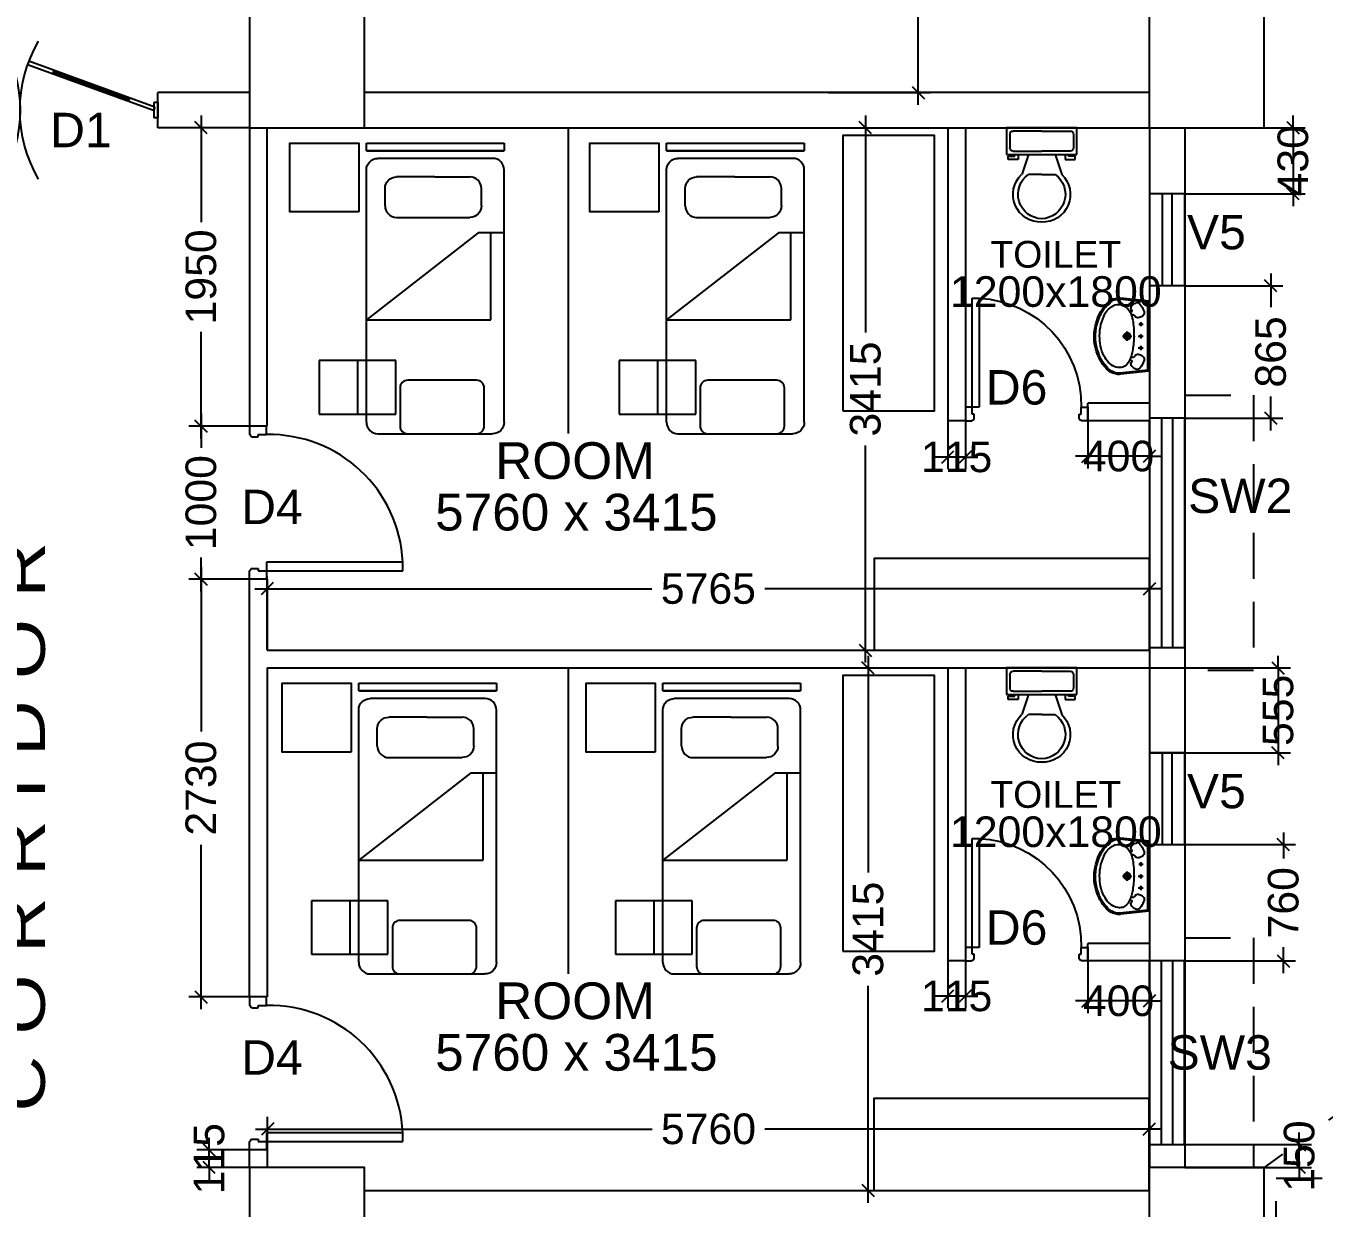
# Model space of a CAD drawing. Extents: x 7620542 to 7843793, y -6476226 to -6093835.
# Drawn here: x 7650078 to 7658558, y -6358215 to -6350490 of the extents above; entities that cross this region are included whole.
import ezdxf
from ezdxf.enums import TextEntityAlignment as Align

# ---------------------------------------------------------------- set-up
doc = ezdxf.new("R2010")
doc.units = 0
doc.header["$LTSCALE"] = 600
doc.header["$MEASUREMENT"] = 0
doc.header["$PDMODE"] = 35
for name, pattern in [('DASHED', [0.75, 0.5, -0.25]), ('HIDDEN', [0.375, 0.25, -0.125]), ('HIDDEN2', [0.1875, 0.125, -0.0625])]:
    doc.linetypes.add(name, pattern=pattern)
doc.layers.get('0').update_dxf_attribs({"linetype": 'CONTINUOUS'})
doc.layers.get('Defpoints').update_dxf_attribs({"linetype": 'CONTINUOUS'})
for name, color, linetype in [('Beds', 33, 'CONTINUOUS'), ('chajja', 7, 'CONTINUOUS'), ('DOOR', 32, 'CONTINUOUS'), ('Duct', 8, 'CONTINUOUS'), ('FURN', 32, 'CONTINUOUS'), ('joinery', 7, 'CONTINUOUS'), ('LA-column', 3, 'CONTINUOUS'), ('Room Dim', 1, 'CONTINUOUS'), ('TEXT', 6, 'CONTINUOUS'), ('Toi-Euip', 8, 'CONTINUOUS'), ('toi-fix', 46, 'CONTINUOUS'), ('TXT', 6, 'CONTINUOUS'), ('Walls', 7, 'CONTINUOUS'), ('WIN', 151, 'CONTINUOUS'), ('Working Dim', 5, 'CONTINUOUS')]:
    doc.layers.add(name, color=color, linetype=linetype)
doc.styles.add('ari', font='arial.ttf')
doc.styles.add('ARIAL', font='arial.ttf')
doc.linetypes.add('ZIGZAG', pattern='A,0.0001,-0.2,[131,ltypeshp.shx,S=0.2,R=0,X=-0.2,Y=0],-0.4,[131,ltypeshp.shx,S=0.2,R=180,X=0.2,Y=0],-0.2', length=0.8001)
doc.dimstyles.new('int. dim', dxfattribs={"dimtxt": 450, "dimasz": 80, "dimexe": 80, "dimexo": 0, "dimgap": 70, "dimtad": 0, "dimdec": 0, "dimzin": 12, "dimdsep": 46, "dimtxsty": 'ari', "dimblk": 'OBLIQUE', "dimcen": 2, "dimdle": 80, "dimclrd": 256, "dimclre": 256, "dimclrt": 6, "dimadec": 0, "dimazin": 0, "dimtfac": 1, "dimtdec": 0, "dimtix": 1, "dimtmove": 2, "dimatfit": 3, "dimfxl": 1, "dimtolj": 1, "dimtzin": 0, "dimlwd": -1, "dimlwe": -1, "dimarcsym": 0})

# ---------------------------------------------------------------- blocks, each defined once
blk = doc.blocks.new('A$C1D410D94')
at = {"layer": 'Beds', "color": 8, "linetype": 'Continuous', "ltscale": 5}
for p, q in [((-1253.9, -462.4), (-1253.9, 437.6)), ((-1253.9, 437.6), (-1203.9, 437.6)), ((-1203.9, -462.4), (-1203.9, 437.6)), ((-1203.9, 437.6), (-1203.9, 437.6)), ((-1203.9, 437.6), (-1203.9, -462.4)), ((-1120.7, 425.1), (-1132.1, 415.8)), ((-1107.8, 432.2), (-1120.7, 425.1)), ((-1093.8, 436.5), (-1107.8, 432.2)), ((-1078.9, 437.6), (-1093.8, 436.5)), ((571.1, 437.7), (-1078.9, 437.6)), ((-666.4, 437.6), (-666.4, 268.9)), ((571.1, 437.7), (585.5, 436.5)), ((585.5, 436.5), (599.6, 432.2)), ((599.6, 432.2), (612.5, 425.2)), ((612.5, 425.2), (623.8, 415.8)), ((-1152.8, 377.5), (-1153.9, 362.6)), ((-1153.9, 362.6), (-1153.9, -387.4)), ((-1148.5, 391.5), (-1152.8, 377.5)), ((-1141.4, 404.4), (-1148.5, 391.5)), ((-1132.1, 415.8), (-1141.4, 404.4)), ((-97.7, 350.1), (-666.4, 350.1)), ((-97.7, -462.4), (-97.7, 350.1)), ((623.8, 415.8), (633.2, 404.4)), ((633.2, 404.4), (640.2, 391.6)), ((640.2, 391.6), (644.5, 377.5)), ((644.5, 377.5), (646.1, 362.7)), ((646.1, -387.3), (646.1, 362.7)), ((-1019.6, 256), (-1026.6, 243.1)), ((-1010.2, 267.3), (-1019.6, 256)), ((-998.8, 276.7), (-1010.2, 267.3)), ((-986, 283.7), (-998.8, 276.7)), ((-971.9, 288), (-986, 283.7)), ((-957.1, 289.2), (-971.9, 288)), ((-843, 289.2), (-957.1, 289.2)), ((-843, 289.2), (-828.5, 288)), ((-828.5, 288), (-814.5, 283.7)), ((-814.5, 283.7), (-801.6, 276.7)), ((-801.6, 276.7), (-790.3, 267.3)), ((-790.3, 267.3), (-780.9, 256)), ((-780.9, 256), (-773.8, 243.1)), ((-666.4, 268.9), (-97.7, -462.4)), ((-1030.9, 229), (-1032.1, 214.2)), ((-1032, -15.5), (-1032.1, 214.2)), ((-1026.6, 243.1), (-1030.9, 229)), ((-773.8, 243.1), (-769.6, 229)), ((-769.6, 229), (-768, 214.2)), ((-768, -265.5), (-768, 214.2)), ((-1032, -15.5), (-1032, -265.5)), ((-1030.9, -279.9), (-1032, -265.5)), ((-1026.6, -294), (-1030.9, -279.9)), ((-1019.5, -306.9), (-1026.6, -294)), ((-1010.2, -318.2), (-1019.5, -306.9)), ((-998.8, -327.6), (-1010.2, -318.2)), ((-986, -334.6), (-998.8, -327.6)), ((-971.9, -338.9), (-986, -334.6)), ((-957, -340.5), (-971.9, -338.9)), ((-843, -340.5), (-828.5, -338.9)), ((-828.5, -338.9), (-814.5, -334.6)), ((-814.5, -334.6), (-801.6, -327.6)), ((-801.6, -327.6), (-790.2, -318.2)), ((-790.2, -318.2), (-780.9, -306.9)), ((-780.9, -306.9), (-773.8, -294)), ((-773.8, -294), (-769.5, -279.9)), ((-769.5, -279.9), (-768, -265.5)), ((-1152.7, -401.8), (-1153.9, -387.4)), ((-1148.5, -415.9), (-1152.7, -401.8)), ((-1141.4, -428.8), (-1148.5, -415.9)), ((-843, -340.5), (-957, -340.5)), ((633.2, -428.8), (640.2, -415.9)), ((640.2, -415.9), (644.5, -401.8)), ((644.5, -401.8), (646.1, -387.3)), ((-1203.9, -462.4), (-1253.9, -462.4)), ((-1132, -440.1), (-1141.4, -428.8)), ((-1120.7, -449.5), (-1132, -440.1)), ((-1107.8, -456.5), (-1120.7, -449.5)), ((-1093.8, -460.8), (-1107.8, -456.5)), ((-1078.9, -462.4), (-1093.8, -460.8)), ((571.1, -462.3), (-1078.9, -462.4)), ((571.1, -462.3), (585.5, -460.8)), ((585.5, -460.8), (599.6, -456.5)), ((599.6, -456.5), (612.5, -449.5)), ((612.5, -449.5), (623.8, -440.1)), ((623.8, -440.1), (633.2, -428.8))]:
    blk.add_line(p, q, dxfattribs=at)
at = {"layer": 'Beds', "color": 8, "linetype": 'HIDDEN', "ltscale": 100}
blk.add_line((167.6, -520.8), (517.6, -520.8), dxfattribs=at)
at = {"layer": 'Beds', "color": 8}
blk.add_lwpolyline([(646.1, -192.3), (646.1, 257.7, 0.414214), (596.1, 307.7), (346.1, 307.7, 0.414214), (296.1, 257.7), (296.1, -192.3, 0.414214), (346.1, -242.3), (596.1, -242.3, 0.414214)], format="xyb", close=True, dxfattribs=at)
at = {"layer": 'Beds', "color": 8, "linetype": 'HIDDEN', "ltscale": 100}
blk.add_lwpolyline([(517.6, -770.8), (517.6, -270.8), (167.6, -270.8), (167.6, -770.8)], close=True, dxfattribs=at)
at = {"layer": 'Beds', "color": 8, "linetype": 'Continuous', "ltscale": 5}
blk.add_lwpolyline([(-803.9, -512.4), (-803.9, -962.4), (-1253.9, -962.4), (-1253.9, -512.4)], close=True, dxfattribs=at)
blk = doc.blocks.new('1000')
at = {"layer": 'DOOR'}
for p, q in [((0, -100), (0, 0)), ((0, 0), (49.7, 0)), ((49.7, 0), (49.7, -2.2)), ((63.2, -49.5), (49.7, -49.5)), ((49.7, -49.5), (49.7, -100)), ((63.2, -13.5), (61, -13.5)), ((63.2, -13.5), (63.2, -49.5)), ((836.8, -13.5), (836.8, -49.5)), ((836.8, -13.5), (839, -13.5)), ((836.8, -49.5), (850.3, -49.5)), ((850.3, 0), (850.3, -2.2)), ((900, 0), (850.3, 0)), ((850.3, -49.5), (850.3, -100)), ((900, -100), (900, 0)), ((49.7, -100), (0, -100)), ((49.7, -100), (49.7, -900.6)), ((100.2, -100), (49.7, -100)), ((100.2, -900.6), (100.2, -100)), ((850.3, -100), (900, -100)), ((49.7, -900.6), (100.2, -900.6))]:
    blk.add_line(p, q, dxfattribs=at)
for centre, major_axis, start_param, end_param in [((49.7, -13.5), (-7.95, 7.95), 3.926991, 5.497787), ((850.3, -13.5), (7.95, 7.95), 0.785398, 2.356194)]:
    blk.add_ellipse(centre, major_axis=major_axis, ratio=1, start_param=start_param, end_param=end_param, dxfattribs=at)
at = {"layer": 'DOOR', "color": 145}
blk.add_ellipse((64.3, -115.3), major_axis=(-519.7, 589.8), ratio=1, start_param=2.464943, end_param=4.009476, dxfattribs=at)
blk = doc.blocks.new('A$C70ED7303')
at = {"layer": 'toi-fix', "color": 8}
for p, q in [((0, 0), (229, 0)), ((229, 0), (229, -174.4)), ((-229, 0), (0, 0)), ((-229, -174.4), (-229, 0)), ((-207.2, -43.6), (-207.2, -130.8)), ((0, -21.8), (-185.4, -21.8)), ((0, -21.8), (185.4, -21.8)), ((207.2, -43.6), (207.2, -130.8)), ((-185.4, -152.6), (0, -152.6)), ((185.4, -152.6), (0, -152.6)), ((229, -174.4), (-229, -174.4)), ((-218.1, -207.2), (-218.1, -185.4)), ((-218.1, -185.4), (-174.4, -185.4)), ((-152.6, -207.2), (-218.1, -207.2)), ((-174.4, -185.4), (-174.4, -174.4)), ((-152.6, -174.4), (-152.6, -207.2)), ((-87.2, -174.4), (-130.8, -305.3)), ((87.2, -174.4), (130.8, -305.3)), ((152.6, -174.4), (152.6, -207.2)), ((152.6, -207.2), (218.1, -207.2)), ((174.4, -185.4), (174.4, -174.4)), ((218.1, -185.4), (174.4, -185.4)), ((218.1, -207.2), (218.1, -185.4)), ((0, -305.3), (-87.2, -305.3)), ((0, -305.3), (87.2, -305.3))]:
    blk.add_line(p, q, dxfattribs=at)
for centre, major_axis, start_param, end_param in [((-188.1, -40.9), (13.6, -13.6), 2.214297, 4.068888), ((188.1, -40.9), (13.6, -13.6), 0.643501, 2.498091), ((-188.1, -133.6), (-13.6, -13.6), 5.35589, 7.21048), ((188.1, -133.6), (-13.6, -13.6), 0.643501, 2.498091), ((-6.6, -436.2), (-127.6, -127.6), 4.686239, 7.105146), ((4.7, -435.5), (-112.7, -112.7), 4.541602, 7.039318), ((6.6, -436.2), (55.8, -171.6), -0.351019, 2.067888), ((-4.7, -435.5), (-112.7, -112.7), 0.814663, 3.31238)]:
    blk.add_ellipse(centre, major_axis=major_axis, ratio=1, start_param=start_param, end_param=end_param, dxfattribs=at)
blk = doc.blocks.new('A$C1E9F72C1')
at = {"layer": 'Toi-Euip', "color": 8}
for p, q in [((-228.2, 0), (-249, -186.3)), ((-228.2, 0), (228.2, 0)), ((228.2, 0), (249, -186.3)), ((-220.9, -6.6), (-241.8, -193.1)), ((-212.9, -9.7), (208.6, -9.7)), ((-63.8, -54.9), (-90.3, -54.9)), ((-76, -72.5), (-76, -39.7)), ((11.6, -54.9), (-14.9, -54.9)), ((-0.6, -72.5), (-0.6, -39.7)), ((91.5, -54.9), (65.1, -54.9)), ((79.3, -67.3), (79.3, -39.7)), ((220.8, -6.2), (241.8, -193.1)), ((-29.6, -144.6), (31.2, -144.6)), ((0.9, -174.9), (0.9, -113))]:
    blk.add_line(p, q, dxfattribs=at)
for centre, radius in [((-76, -54.9), 6.49), ((-0.6, -54.9), 6.49), ((79.3, -54.9), 6.49), ((0.9, -144.6), 21.7), ((0.9, -144.6), 15.6), ((0.9, -144.6), 11)]:
    blk.add_circle(centre, radius, dxfattribs=at)
for centre, radius, start, end in [((-208.1, 14.7), 24.9, 216.2215, 258.85487), ((207.9, 16.2), 26, 271.42036, 321.25129), ((-196.3, -76.7), 20.9, 116.80905, 207.50919), ((-125, -156.3), 127.2, 109.58641, 129.40175), ((-151.5, -66.7), 34.3, 68.64386, 118.08079), ((-167.5, -75.4), 49.6, 12.80704, 54.9415), ((-150, -73.3), 32.2, 330.07912, 16.03456), ((152.1, -73.3), 32.2, 163.96544, 209.92088), ((169.6, -75.4), 49.6, 125.0585, 167.19296), ((153.6, -66.7), 34.3, 61.91921, 111.35614), ((127.1, -156.3), 127.2, 50.59825, 70.41359), ((198.5, -76.7), 20.9, 332.49081, 63.19095), ((-160.4, -68.2), 57.4, 198.35041, 235.03309), ((-129.4, -204.5), 80.8, 113.61868, 156.30705), ((-181.8, -101.4), 18, 230.4642, 309.53581), ((-164.3, -121.5), 8.67, 53.89261, 133.95969), ((-76.5, -275.6), 168.3, 94.02807, 120.40977), ((-162.9, -122.5), 8.8, 329.67126, 65.48955), ((-131.5, -107.7), 8.62, 142.69611, 276.84736), ((-114.5, -115.3), 27, 106.38602, 151.72849), ((34.9, -905.9), 807.6, 92.47999, 98.77724), ((-3.2, -837.5), 738.4, 84.45177, 89.75687), ((46.1, -400.7), 299, 76.17326, 85.7679), ((102.1, -220), 110.7, 24.97787, 81.97978), ((116.6, -115.3), 27, 28.27151, 73.61398), ((134.9, -107.4), 7.45, 281.31974, 41.70163), ((164.3, -121.7), 7.8, 112.06932, 194.84772), ((166.5, -121.5), 8.67, 46.04031, 126.10739), ((183.9, -101.4), 18, 230.46419, 309.5358), ((162.5, -68.2), 57.4, 304.96691, 341.64959), ((-165.7, -196.5), 84, 173.00409, 196.76082), ((-141.4, -199.1), 106.9, 191.44792, 227.66), ((-163.3, -200.1), 78.8, 174.85979, 213.20886), ((-120.4, -183.5), 124.2, 208.78543, 238.15851), ((-110.1, -193), 95.5, 167.34537, 194.41456), ((-82.7, -174.7), 127.1, 199.30539, 242.2025), ((77.5, -165.5), 140.9, 291.68677, 328.13967), ((136.7, -201.5), 71.5, 327.59194, 23.22206), ((146.7, -197.7), 95.2, 311.91048, 2.7762), ((149.6, -199.6), 100.3, 311.38312, 7.60576), ((-15.6, -66.9), 289.4, 226.88006, 256.31993), ((-54.2, -135.8), 202, 229.31459, 253.01061), ((-13.2, -73.3), 249.6, 238.9436, 269.48126), ((0.4, -45.6), 305.3, 248.15029, 293.80492), ((4.7, -23.5), 300.1, 266.15461, 294.58929), ((11.5, -60.2), 296.4, 278.97703, 313.61545), ((18.1, -68), 277.7, 292.33265, 313.78267), ((-3.9, -83.4), 276.6, 253.14844, 282.86095)]:
    blk.add_arc(centre, radius, start, end, dxfattribs=at)
blk = doc.blocks.new('_Oblique')
at = {"color": 0, "linetype": 'ByBlock', "lineweight": -2}
blk.add_line((-0.5, -0.5), (0.5, 0.5), dxfattribs=at)
blk = doc.blocks.new('*D352')
at = {"layer": 'Defpoints', "color": 0, "transparency": 16777216}
for p in [(7655387, -6354685.5, 2.4), (7655579.7, -6354685.5), (7655387, -6358100.3, -13)]:
    blk.add_point(p, dxfattribs=at)
at = {"layer": 'Working Dim', "transparency": 16777216}
for p, q in [((7655579.7, -6354605.5), (7655579.7, -6356023.5)), ((7655387, -6354685.5), (7655659.7, -6354685.5)), ((7655579.7, -6358180.3), (7655579.7, -6356762.2)), ((7655387, -6358100.3), (7655659.7, -6358100.3))]:
    blk.add_line(p, q, dxfattribs=at)
at = {"layer": 'Working Dim', "transparency": 16777216, "xscale": 80, "yscale": 80, "zscale": 80}
for p, rotation in [((7655579.7, -6354685.5), 90), ((7655579.7, -6358100.3), 270)]:
    blk.add_blockref('_Oblique', p, dxfattribs=dict(at, rotation=rotation))
at = {"layer": 'Working Dim', "color": 6, "transparency": 16777216, "insert": (7655579.7, -6356392.9), "char_height": 200, "attachment_point": 5, "rotation": 90, "style": 'ari'}
blk.add_mtext('\\A1;3415', dxfattribs=at)
blk = doc.blocks.new('*D353')
at = {"layer": 'Defpoints', "color": 0, "transparency": 16777216}
for p in [(7651654, -6354167.8), (7651654, -6354570.5), (7657418.6, -6354570.5, 2.4)]:
    blk.add_point(p, dxfattribs=at)
at = {"layer": 'Working Dim', "transparency": 16777216}
for p, q in [((7651654, -6354570.5), (7651654, -6354087.8)), ((7657418.6, -6354570.5), (7657418.6, -6354087.8)), ((7651574, -6354167.8), (7654166.9, -6354167.8)), ((7657498.6, -6354167.8), (7654905.6, -6354167.8))]:
    blk.add_line(p, q, dxfattribs=at)
at = {"layer": 'Working Dim', "transparency": 16777216, "xscale": 80, "yscale": 80, "zscale": 80, "rotation": 180}
blk.add_blockref('_Oblique', (7651654, -6354167.8), dxfattribs=at)
at = {"layer": 'Working Dim', "transparency": 16777216, "xscale": 80, "yscale": 80, "zscale": 80}
blk.add_blockref('_Oblique', (7657418.6, -6354167.8), dxfattribs=at)
at = {"layer": 'Working Dim', "color": 6, "transparency": 16777216, "insert": (7654536.3, -6354167.8), "char_height": 200, "attachment_point": 5, "style": 'ari'}
blk.add_mtext('\\A1;5765', dxfattribs=at)
blk = doc.blocks.new('*D354')
at = {"layer": 'Defpoints', "color": 0, "transparency": 16777216}
for p in [(7655273.3, -6351155.5, 5.1), (7655562.3, -6351155.5), (7655273.3, -6354570.5, 2.4)]:
    blk.add_point(p, dxfattribs=at)
at = {"layer": 'Working Dim', "transparency": 16777216}
for p, q in [((7655562.3, -6351075.5), (7655562.3, -6352493.7)), ((7655273.3, -6351155.5), (7655642.3, -6351155.5)), ((7655562.3, -6354650.5), (7655562.3, -6353232.3)), ((7655273.3, -6354570.5), (7655642.3, -6354570.5))]:
    blk.add_line(p, q, dxfattribs=at)
at = {"layer": 'Working Dim', "transparency": 16777216, "xscale": 80, "yscale": 80, "zscale": 80}
for p, rotation in [((7655562.3, -6351155.5), 90), ((7655562.3, -6354570.5), 270)]:
    blk.add_blockref('_Oblique', p, dxfattribs=dict(at, rotation=rotation))
at = {"layer": 'Working Dim', "color": 6, "transparency": 16777216, "insert": (7655562.3, -6352863), "char_height": 200, "attachment_point": 5, "rotation": 90, "style": 'ari'}
blk.add_mtext('\\A1;3415', dxfattribs=at)
blk = doc.blocks.new('*D355')
at = {"layer": 'Defpoints', "color": 0, "transparency": 16777216}
for p in [(7657416.5, -6357698.9), (7651657, -6357950.4, 5.1), (7657416.5, -6358100.3, -13)]:
    blk.add_point(p, dxfattribs=at)
at = {"layer": 'Working Dim', "transparency": 16777216}
for p, q in [((7651657, -6357950.4), (7651657, -6357618.9)), ((7657416.5, -6358100.3), (7657416.5, -6357618.9)), ((7651577, -6357698.9), (7654168.4, -6357698.9)), ((7657496.5, -6357698.9), (7654905, -6357698.9))]:
    blk.add_line(p, q, dxfattribs=at)
at = {"layer": 'Working Dim', "transparency": 16777216, "xscale": 80, "yscale": 80, "zscale": 80, "rotation": 180}
blk.add_blockref('_Oblique', (7651657, -6357698.9), dxfattribs=at)
at = {"layer": 'Working Dim', "transparency": 16777216, "xscale": 80, "yscale": 80, "zscale": 80}
blk.add_blockref('_Oblique', (7657416.5, -6357698.9), dxfattribs=at)
at = {"layer": 'Working Dim', "color": 6, "transparency": 16777216, "insert": (7654536.7, -6357698.9), "char_height": 200, "attachment_point": 5, "style": 'ari'}
blk.add_mtext('\\A1;5760', dxfattribs=at)
blk = doc.blocks.new('*D357')
at = {"layer": 'Defpoints', "color": 0, "transparency": 16777216}
for p in [(7655321.3, -6340395.3, 7.2), (7655907.3, -6340395.3), (7655321.3, -6350925.5, 5.1)]:
    blk.add_point(p, dxfattribs=at)
at = {"layer": 'Working Dim', "transparency": 16777216}
for p, q in [((7655907.3, -6340315.3), (7655907.3, -6345660.4)), ((7655321.3, -6340395.3), (7655987.3, -6340395.3)), ((7655907.3, -6351005.5), (7655907.3, -6346533.5)), ((7655321.3, -6350925.5), (7655987.3, -6350925.5))]:
    blk.add_line(p, q, dxfattribs=at)
at = {"layer": 'Working Dim', "transparency": 16777216, "xscale": 80, "yscale": 80, "zscale": 80}
for p, rotation in [((7655907.3, -6340395.3), 90), ((7655907.3, -6350925.5), 270)]:
    blk.add_blockref('_Oblique', p, dxfattribs=dict(at, rotation=rotation))
at = {"layer": 'Working Dim', "color": 6, "transparency": 16777216, "insert": (7655907.3, -6346097), "char_height": 200, "attachment_point": 5, "rotation": 90, "style": 'ari'}
blk.add_mtext('\\A1;10530', dxfattribs=at)
blk = doc.blocks.new('*D360')
at = {"layer": 'Defpoints', "color": 0, "transparency": 16777216}
for p in [(7657649.6, -6352188.4, 5.1), (7658210.3, -6352188.4), (7657648.6, -6353053, 5.1)]:
    blk.add_point(p, dxfattribs=at)
at = {"layer": 'Working Dim', "transparency": 16777216}
for p, q in [((7658210.3, -6352108.4), (7658210.3, -6352328.9)), ((7657649.6, -6352188.4), (7658290.3, -6352188.4)), ((7658210.3, -6353133), (7658210.3, -6352912.5)), ((7657648.6, -6353053), (7658290.3, -6353053))]:
    blk.add_line(p, q, dxfattribs=at)
at = {"layer": 'Working Dim', "transparency": 16777216, "xscale": 80, "yscale": 80, "zscale": 80}
for p, rotation in [((7658210.3, -6352188.4), 90), ((7658210.3, -6353053), 270)]:
    blk.add_blockref('_Oblique', p, dxfattribs=dict(at, rotation=rotation))
at = {"layer": 'Working Dim', "color": 6, "transparency": 16777216, "insert": (7658210.3, -6352620.7), "char_height": 200, "attachment_point": 5, "rotation": 90, "style": 'ari'}
blk.add_mtext('\\A1;865', dxfattribs=at)
blk = doc.blocks.new('Z$W@#5624')
at = {"layer": 'DOOR'}
for p, q in [((19.2, 469.7), (840.4, 768.6)), ((27.7, 446.2), (848.9, 745.1)), ((187.7, 517.8), (680.4, 697.1)), ((676.2, 708.8), (684.7, 685.4)), ((183.4, 529.5), (192, 506)), ((0, 399.5), (0, 499.4)), ((0, 499.4), (25, 499.4)), ((19.2, 469.7), (27.7, 446.2)), ((25, 399.5), (25, 499.4)), ((1770, 452.6), (948.8, 153.7)), ((1778.6, 429.2), (957.4, 130.3)), ((1778.6, 429.2), (1770, 452.6)), ((1797.8, 499.4), (1772.8, 499.4)), ((1772.8, 399.5), (1772.8, 499.4)), ((1797.8, 399.5), (1797.8, 499.4)), ((0, 399.5), (25, 399.5)), ((1610.1, 381.1), (1117.3, 201.8)), ((1614.3, 369.4), (1605.8, 392.9)), ((1797.8, 399.5), (1772.8, 399.5)), ((1113.1, 213.5), (1121.6, 190.1))]:
    blk.add_line(p, q, dxfattribs=at)
at = {"layer": 'DOOR', "color": 145}
for centre, start_param, end_param in [((0, 449.4), 2.617994, 3.665191), ((1797.8, 449.4), -0.523599, 0.523599)]:
    blk.add_ellipse(centre, major_axis=(-898.9, 0), ratio=1, start_param=start_param, end_param=end_param, dxfattribs=at)
blk = doc.blocks.new('*D1777')
at = {"layer": 'Defpoints', "color": 0, "transparency": 16777216}
for p in [(7651539, -6351155.4), (7651221.7, -6353105.4), (7651538.8, -6353105.4)]:
    blk.add_point(p, dxfattribs=at)
at = {"layer": 'Working Dim', "transparency": 16777216}
for p, q in [((7651221.7, -6351075.4), (7651221.7, -6351771.5)), ((7651539, -6351155.4), (7651141.7, -6351155.4)), ((7651221.7, -6353185.4), (7651221.7, -6352489.3)), ((7651538.8, -6353105.4), (7651141.7, -6353105.4))]:
    blk.add_line(p, q, dxfattribs=at)
at = {"layer": 'Working Dim', "transparency": 16777216, "xscale": 80, "yscale": 80, "zscale": 80}
for p, rotation in [((7651221.7, -6351155.4), 90), ((7651221.7, -6353105.4), 270)]:
    blk.add_blockref('_Oblique', p, dxfattribs=dict(at, rotation=rotation))
at = {"layer": 'Working Dim', "color": 6, "transparency": 16777216, "insert": (7651221.7, -6352130.4), "char_height": 200, "attachment_point": 5, "rotation": 90, "style": 'ari'}
blk.add_mtext('\\A1;1950', dxfattribs=at)
blk = doc.blocks.new('*D1778')
at = {"layer": 'Defpoints', "color": 0, "transparency": 16777216}
for p in [(7651538.8, -6353105.4), (7651221.7, -6354105.4), (7651539, -6354105.4)]:
    blk.add_point(p, dxfattribs=at)
at = {"layer": 'Working Dim', "transparency": 16777216}
for p, q in [((7651221.7, -6353025.4), (7651221.7, -6353246.6)), ((7651538.8, -6353105.4), (7651141.7, -6353105.4)), ((7651221.7, -6354185.4), (7651221.7, -6353964.3)), ((7651539, -6354105.4), (7651141.7, -6354105.4))]:
    blk.add_line(p, q, dxfattribs=at)
at = {"layer": 'Working Dim', "transparency": 16777216, "xscale": 80, "yscale": 80, "zscale": 80}
for p, rotation in [((7651221.7, -6353105.4), 90), ((7651221.7, -6354105.4), 270)]:
    blk.add_blockref('_Oblique', p, dxfattribs=dict(at, rotation=rotation))
at = {"layer": 'Working Dim', "color": 6, "transparency": 16777216, "insert": (7651221.7, -6353605.4), "char_height": 200, "attachment_point": 5, "rotation": 90, "style": 'ari'}
blk.add_mtext('\\A1;1000', dxfattribs=at)
blk = doc.blocks.new('*D1779')
at = {"layer": 'Defpoints', "color": 0, "transparency": 16777216}
for p in [(7651539, -6354105.4), (7651221.7, -6356835.8), (7651539, -6356835.8)]:
    blk.add_point(p, dxfattribs=at)
at = {"layer": 'Working Dim', "transparency": 16777216}
for p, q in [((7651221.7, -6354025.4), (7651221.7, -6355100.6)), ((7651539, -6354105.4), (7651141.7, -6354105.4)), ((7651221.7, -6356915.8), (7651221.7, -6355840.6)), ((7651539, -6356835.8), (7651141.7, -6356835.8))]:
    blk.add_line(p, q, dxfattribs=at)
at = {"layer": 'Working Dim', "transparency": 16777216, "xscale": 80, "yscale": 80, "zscale": 80}
for p, rotation in [((7651221.7, -6354105.4), 90), ((7651221.7, -6356835.8), 270)]:
    blk.add_blockref('_Oblique', p, dxfattribs=dict(at, rotation=rotation))
at = {"layer": 'Working Dim', "color": 6, "transparency": 16777216, "insert": (7651221.7, -6355470.6), "char_height": 200, "attachment_point": 5, "rotation": 90, "style": 'ari'}
blk.add_mtext('\\A1;2730', dxfattribs=at)
blk = doc.blocks.new('*D1780')
at = {"layer": 'Defpoints', "color": 0, "transparency": 16777216}
for p in [(7651274.7, -6357835.8), (7651539, -6357835.8), (7651539, -6357950.4)]:
    blk.add_point(p, dxfattribs=at)
at = {"layer": 'Working Dim', "transparency": 16777216}
for p, q in [((7651274.7, -6357835.8), (7651274.7, -6357755.8)), ((7651539, -6357835.8), (7651194.7, -6357835.8)), ((7651274.7, -6357950.4), (7651274.7, -6357835.8)), ((7651539, -6357950.4), (7651194.7, -6357950.4)), ((7651274.7, -6357950.4), (7651274.7, -6358030.4))]:
    blk.add_line(p, q, dxfattribs=at)
at = {"layer": 'Working Dim', "transparency": 16777216, "xscale": 80, "yscale": 80, "zscale": 80}
for p, rotation in [((7651274.7, -6357835.8), 270), ((7651274.7, -6357950.4), 90)]:
    blk.add_blockref('_Oblique', p, dxfattribs=dict(at, rotation=rotation))
at = {"layer": 'Working Dim', "color": 6, "transparency": 16777216, "insert": (7651274.7, -6357893.1), "char_height": 200, "attachment_point": 5, "rotation": 90, "style": 'ari'}
blk.add_mtext('\\A1;115', dxfattribs=at)
blk = doc.blocks.new('*D1784')
at = {"layer": 'Defpoints', "color": 0, "transparency": 16777216}
for p in [(7657648.6, -6351155.5), (7657648.6, -6351587.4), (7658356, -6351587.4)]:
    blk.add_point(p, dxfattribs=at)
at = {"layer": 'Working Dim', "transparency": 16777216}
for p, q in [((7658356, -6351155.5), (7658356, -6351075.5)), ((7657648.6, -6351155.5), (7658436, -6351155.5)), ((7658356, -6351155.5), (7658356, -6351587.4)), ((7657648.6, -6351587.4), (7658436, -6351587.4)), ((7658356, -6351587.4), (7658356, -6351667.4))]:
    blk.add_line(p, q, dxfattribs=at)
at = {"layer": 'Working Dim', "transparency": 16777216, "xscale": 80, "yscale": 80, "zscale": 80}
for p, rotation in [((7658356, -6351155.5), 270), ((7658356, -6351587.4), 90)]:
    blk.add_blockref('_Oblique', p, dxfattribs=dict(at, rotation=rotation))
at = {"layer": 'Working Dim', "color": 6, "transparency": 16777216, "insert": (7658356, -6351371.5), "char_height": 200, "attachment_point": 5, "rotation": 90, "style": 'ari'}
blk.add_mtext('\\A1;430', dxfattribs=at)
blk = doc.blocks.new('*D1785')
at = {"layer": 'Defpoints', "color": 0, "transparency": 16777216}
for p in [(7657015.6, -6353070.4), (7657416.6, -6353070.4), (7657015.6, -6353302.2)]:
    blk.add_point(p, dxfattribs=at)
at = {"layer": 'Working Dim', "transparency": 16777216}
for p, q in [((7657015.6, -6353070.4), (7657015.6, -6353382.2)), ((7657416.6, -6353070.4), (7657416.6, -6353382.2)), ((7657015.6, -6353302.2), (7656935.6, -6353302.2)), ((7657416.6, -6353302.2), (7657015.6, -6353302.2)), ((7657416.6, -6353302.2), (7657496.6, -6353302.2))]:
    blk.add_line(p, q, dxfattribs=at)
at = {"layer": 'Working Dim', "transparency": 16777216, "xscale": 80, "yscale": 80, "zscale": 80}
blk.add_blockref('_Oblique', (7657015.6, -6353302.2), dxfattribs=at)
at = {"layer": 'Working Dim', "transparency": 16777216, "xscale": 80, "yscale": 80, "zscale": 80, "rotation": 180}
blk.add_blockref('_Oblique', (7657416.6, -6353302.2), dxfattribs=at)
at = {"layer": 'Working Dim', "color": 6, "transparency": 16777216, "insert": (7657216.1, -6353302.2), "char_height": 200, "attachment_point": 5, "style": 'ari'}
blk.add_mtext('\\A1;400', dxfattribs=at)
blk = doc.blocks.new('*D1786')
at = {"layer": 'Defpoints', "color": 0, "transparency": 16777216}
for p in [(7656100.6, -6353070.4), (7656215.6, -6353070.4), (7656100.6, -6353307.5)]:
    blk.add_point(p, dxfattribs=at)
at = {"layer": 'Working Dim', "transparency": 16777216}
for p, q in [((7656100.6, -6353070.4), (7656100.6, -6353387.5)), ((7656215.6, -6353070.4), (7656215.6, -6353387.5)), ((7656100.6, -6353307.5), (7656020.6, -6353307.5)), ((7656215.6, -6353307.5), (7656100.6, -6353307.5)), ((7656215.6, -6353307.5), (7656295.6, -6353307.5))]:
    blk.add_line(p, q, dxfattribs=at)
at = {"layer": 'Working Dim', "transparency": 16777216, "xscale": 80, "yscale": 80, "zscale": 80}
blk.add_blockref('_Oblique', (7656100.6, -6353307.5), dxfattribs=at)
at = {"layer": 'Working Dim', "transparency": 16777216, "xscale": 80, "yscale": 80, "zscale": 80, "rotation": 180}
blk.add_blockref('_Oblique', (7656215.6, -6353307.5), dxfattribs=at)
at = {"layer": 'Working Dim', "color": 6, "transparency": 16777216, "insert": (7656158.1, -6353307.5), "char_height": 200, "attachment_point": 5, "style": 'ari'}
blk.add_mtext('\\A1;115', dxfattribs=at)
blk = doc.blocks.new('*D1787')
at = {"layer": 'Defpoints', "color": 0, "transparency": 16777216}
for p in [(7657648.6, -6357800.5), (7658396.9, -6357800.5), (7657648.6, -6357950.4, 2.1)]:
    blk.add_point(p, dxfattribs=at)
at = {"layer": 'Working Dim', "transparency": 16777216}
for p, q in [((7658396.9, -6357800.5), (7658396.9, -6357720.5)), ((7657648.6, -6357800.5), (7658476.9, -6357800.5)), ((7658396.9, -6357950.4), (7658396.9, -6357800.5)), ((7657648.6, -6357950.4), (7658476.9, -6357950.4)), ((7658396.9, -6357950.4), (7658396.9, -6358030.4))]:
    blk.add_line(p, q, dxfattribs=at)
at = {"layer": 'Working Dim', "transparency": 16777216, "xscale": 80, "yscale": 80, "zscale": 80}
for p, rotation in [((7658396.9, -6357800.5), 270), ((7658396.9, -6357950.4), 90)]:
    blk.add_blockref('_Oblique', p, dxfattribs=dict(at, rotation=rotation))
at = {"layer": 'Working Dim', "color": 6, "transparency": 16777216, "insert": (7658396.9, -6357875.4), "char_height": 200, "attachment_point": 5, "rotation": 90, "style": 'ari'}
blk.add_mtext('\\A1;150', dxfattribs=at)
blk = doc.blocks.new('*D1788')
at = {"layer": 'Defpoints', "color": 0, "transparency": 16777216}
for p in [(7657648.6, -6355840.2), (7658293, -6355840.2), (7657646.6, -6356600.5)]:
    blk.add_point(p, dxfattribs=at)
at = {"layer": 'Working Dim', "transparency": 16777216}
for p, q in [((7658293, -6355760.2), (7658293, -6355930.5)), ((7657648.6, -6355840.2), (7658373, -6355840.2)), ((7658293, -6356680.5), (7658293, -6356510.1)), ((7657646.6, -6356600.5), (7658373, -6356600.5))]:
    blk.add_line(p, q, dxfattribs=at)
at = {"layer": 'Working Dim', "transparency": 16777216, "xscale": 80, "yscale": 80, "zscale": 80}
for p, rotation in [((7658293, -6355840.2), 90), ((7658293, -6356600.5), 270)]:
    blk.add_blockref('_Oblique', p, dxfattribs=dict(at, rotation=rotation))
at = {"layer": 'Working Dim', "color": 6, "transparency": 16777216, "insert": (7658293, -6356220.3), "char_height": 200, "attachment_point": 5, "rotation": 90, "style": 'ari'}
blk.add_mtext('\\A1;760', dxfattribs=at)
blk = doc.blocks.new('*D1789')
at = {"layer": 'Defpoints', "color": 0, "transparency": 16777216}
for p in [(7657416.6, -6354685.5), (7657418.6, -6355240.2), (7658258.3, -6355240.2)]:
    blk.add_point(p, dxfattribs=at)
at = {"layer": 'Working Dim', "transparency": 16777216}
for p, q in [((7658258.3, -6354685.5), (7658258.3, -6354605.5)), ((7657416.6, -6354685.5), (7658338.3, -6354685.5)), ((7658258.3, -6354685.5), (7658258.3, -6355240.2)), ((7657418.6, -6355240.2), (7658338.3, -6355240.2)), ((7658258.3, -6355240.2), (7658258.3, -6355320.2))]:
    blk.add_line(p, q, dxfattribs=at)
at = {"layer": 'Working Dim', "transparency": 16777216, "xscale": 80, "yscale": 80, "zscale": 80}
for p, rotation in [((7658258.3, -6354685.5), 270), ((7658258.3, -6355240.2), 90)]:
    blk.add_blockref('_Oblique', p, dxfattribs=dict(at, rotation=rotation))
at = {"layer": 'Working Dim', "color": 6, "transparency": 16777216, "insert": (7658258.3, -6354962.8), "char_height": 200, "attachment_point": 5, "rotation": 90, "style": 'ari'}
blk.add_mtext('\\A1;555', dxfattribs=at)
blk = doc.blocks.new('*D2048')
at = {"layer": 'Defpoints', "color": 0, "transparency": 16777216}
for p in [(7657015.6, -6356600.5), (7657416.6, -6356600.5), (7657015.6, -6356862)]:
    blk.add_point(p, dxfattribs=at)
at = {"layer": 'Working Dim', "transparency": 16777216}
for p, q in [((7657015.6, -6356600.5), (7657015.6, -6356942)), ((7657416.6, -6356600.5), (7657416.6, -6356942)), ((7657015.6, -6356862), (7656935.6, -6356862)), ((7657416.6, -6356862), (7657015.6, -6356862)), ((7657416.6, -6356862), (7657496.6, -6356862))]:
    blk.add_line(p, q, dxfattribs=at)
at = {"layer": 'Working Dim', "transparency": 16777216, "xscale": 80, "yscale": 80, "zscale": 80}
blk.add_blockref('_Oblique', (7657015.6, -6356862), dxfattribs=at)
at = {"layer": 'Working Dim', "transparency": 16777216, "xscale": 80, "yscale": 80, "zscale": 80, "rotation": 180}
blk.add_blockref('_Oblique', (7657416.6, -6356862), dxfattribs=at)
at = {"layer": 'Working Dim', "color": 6, "transparency": 16777216, "insert": (7657216.1, -6356862), "char_height": 200, "attachment_point": 5, "style": 'ari'}
blk.add_mtext('\\A1;400', dxfattribs=at)
blk = doc.blocks.new('*D2049')
at = {"layer": 'Defpoints', "color": 0, "transparency": 16777216}
for p in [(7656100.6, -6356600.5), (7656215.6, -6356600.5), (7656100.6, -6356830.1)]:
    blk.add_point(p, dxfattribs=at)
at = {"layer": 'Working Dim', "transparency": 16777216}
for p, q in [((7656100.6, -6356600.5), (7656100.6, -6356910.1)), ((7656215.6, -6356600.5), (7656215.6, -6356910.1)), ((7656100.6, -6356830.1), (7656020.6, -6356830.1)), ((7656215.6, -6356830.1), (7656100.6, -6356830.1)), ((7656215.6, -6356830.1), (7656295.6, -6356830.1))]:
    blk.add_line(p, q, dxfattribs=at)
at = {"layer": 'Working Dim', "transparency": 16777216, "xscale": 80, "yscale": 80, "zscale": 80}
blk.add_blockref('_Oblique', (7656100.6, -6356830.1), dxfattribs=at)
at = {"layer": 'Working Dim', "transparency": 16777216, "xscale": 80, "yscale": 80, "zscale": 80, "rotation": 180}
blk.add_blockref('_Oblique', (7656215.6, -6356830.1), dxfattribs=at)
at = {"layer": 'Working Dim', "color": 6, "transparency": 16777216, "insert": (7656158.1, -6356830.1), "char_height": 200, "attachment_point": 5, "style": 'ari'}
blk.add_mtext('\\A1;115', dxfattribs=at)

msp = doc.modelspace()

# ---------------------------------------------------------------- linework, layer by layer
at = {"layer": 'chajja', "color": 7, "linetype": 'DASHED'}
for p, q in [((7657648.551, -6352902.966, -14.83), (7658098.551, -6352902.966, -14.83)), ((7658098.551, -6352902.966, -14.83), (7658098.551, -6354702.966, -14.83)), ((7658098.551, -6354702.966, -14.83), (7657648.551, -6354702.966, -14.83)), ((7657646.641, -6356450.48, -14.83), (7658096.641, -6356450.48, -14.83)), ((7658096.641, -6356450.48, -14.83), (7658096.641, -6357950.48, -14.83)), ((7658096.641, -6357950.48, -14.83), (7657646.641, -6357950.48, -14.83))]:
    msp.add_line(p, q, dxfattribs=at)
at = {"layer": 'chajja', "color": 7, "linetype": 'DASHED', "elevation": -14.83}
msp.add_lwpolyline([(7658246.551, -6358470.454), (7658246.551, -6358020.454), (7660046.551, -6358020.454), (7660046.551, -6358470.454)], dxfattribs=at)
at = {"layer": 'Duct', "color": 8, "linetype": 'HIDDEN2', "ltscale": 10}
msp.add_line((7681859.104, -6340545.485, -14.83), (7658166.551, -6357950.454, -14.83), dxfattribs=at)
at = {"layer": 'FURN', "linetype": 'ZIGZAG', "ltscale": 8}
for p, q in [((7653621.031, -6351155.349, -14.83), (7653621.031, -6353153.7, -14.83)), ((7653621.031, -6354685.44, -14.83), (7653621.031, -6356683.79, -14.83))]:
    msp.add_line(p, q, dxfattribs=at)
at = {"layer": 'FURN', "ltscale": 0.1, "elevation": -14.83}
for points in [[(7655413.99, -6353005.382), (7656013.99, -6353005.382), (7656013.99, -6351205.382), (7655413.99, -6351205.382)], [(7657418.551, -6354570.461), (7657418.551, -6353970.461), (7655618.551, -6353970.461), (7655618.551, -6354570.461)], [(7655413.99, -6356535.472), (7656013.99, -6356535.472), (7656013.99, -6354735.472), (7655413.99, -6354735.472)], [(7657416.641, -6358100.273), (7657416.641, -6357500.273), (7655616.641, -6357500.273), (7655616.641, -6358100.273)]]:
    msp.add_lwpolyline(points, close=True, dxfattribs=at)
at = {"layer": 'LA-column', "color": 2}
for points, elevation in [([(7651539.003, -6351155.366), (7652289.003, -6351155.366), (7652289.003, -6350405.366), (7651539.003, -6350405.366)], -14.83), ([(7657416.551, -6351155.366), (7658166.551, -6351155.366), (7658166.551, -6350405.366), (7657416.551, -6350405.366)], -12.739), ([(7651539.003, -6358700.366), (7652289.003, -6358700.366), (7652289.003, -6357950.366), (7651539.003, -6357950.366)], -14.83), ([(7657416.551, -6358700.366), (7658166.551, -6358700.366), (7658166.551, -6357950.366), (7657416.551, -6357950.366)], -12.739)]:
    msp.add_lwpolyline(points, close=True, dxfattribs=dict(at, elevation=elevation))
at = {"layer": 'Walls'}
for p, q in [((7651539.052, -6350925.484, -14.83), (7650939.06, -6350925.484, -14.83)), ((7650939.06, -6351155.484, -14.83), (7650939.06, -6350925.484, -14.83)), ((7657418.551, -6351155.479, -14.83), (7657418.551, -6357950.454, -14.83)), ((7657648.551, -6351155.493, -14.83), (7657648.551, -6357950.454, -14.83)), ((7652289.003, -6358100.273, -14.83), (7657416.461, -6358100.273, -14.83))]:
    msp.add_line(p, q, dxfattribs=at)
at = {"layer": 'Walls', "linetype": 'Continuous'}
for p, q in [((7657416.551, -6350925.479, -14.83), (7652289.003, -6350925.485, -14.83)), ((7651539.052, -6351155.179, -14.83), (7651538.959, -6353105.442, -14.83)), ((7651653.959, -6353105.442, -14.83), (7651654.052, -6351155.179, -14.83)), ((7652289.003, -6351155.485, -14.83), (7657416.551, -6351155.479, -14.83)), ((7656100.557, -6351155.349, -14.83), (7656100.557, -6353070.39, -14.83)), ((7656215.557, -6351155.349, -14.83), (7656215.557, -6353070.39, -14.83)), ((7657416.641, -6352955.39, -14.83), (7657015.557, -6352955.39, -14.83)), ((7657015.557, -6353070.39, -14.83), (7657015.557, -6352955.39, -14.83)), ((7656215.557, -6353070.39, -14.83), (7656100.557, -6353070.39, -14.83)), ((7657416.641, -6353070.39, -14.83), (7657015.559, -6353070.39, -14.83)), ((7651653.959, -6353105.442, -14.83), (7651538.816, -6353105.442, -14.83)), ((7651653.959, -6354105.447, -14.83), (7651538.943, -6354105.447, -14.83)), ((7651538.959, -6356835.811, -14.83), (7651538.959, -6354105.447, -14.83)), ((7651653.959, -6354105.447, -14.83), (7651653.959, -6354570.461, -14.83)), ((7651653.959, -6354570.461, -14.83), (7657416.641, -6354570.461, -14.83)), ((7651653.959, -6354685.461, -14.83), (7651653.959, -6356835.811, -14.83)), ((7651653.959, -6354685.461, -14.83), (7657416.641, -6354685.461, -14.83)), ((7656100.557, -6354685.44, -14.83), (7656100.557, -6356600.48, -14.83)), ((7656215.557, -6354685.44, -14.83), (7656215.557, -6356600.48, -14.83)), ((7657416.641, -6356485.48, -14.83), (7657015.557, -6356485.48, -14.83)), ((7657015.557, -6356600.48, -14.83), (7657015.557, -6356485.48, -14.83)), ((7656215.557, -6356600.48, -14.83), (7656100.557, -6356600.48, -14.83)), ((7657416.641, -6356600.48, -14.83), (7657015.559, -6356600.48, -14.83)), ((7651653.959, -6356835.811, -14.83), (7651538.816, -6356835.811, -14.83)), ((7651653.959, -6357835.816, -14.83), (7651538.816, -6357835.816, -14.83)), ((7651538.959, -6357950.366, -14.83), (7651538.959, -6357835.816, -14.83)), ((7651653.959, -6357835.816, -14.83), (7651653.959, -6357950.366, -14.83))]:
    msp.add_line(p, q, dxfattribs=at)
at = {"layer": 'Walls', "elevation": -14.83, "flags": 128}
for points in [[(7651539.052, -6350925.484), (7650939.06, -6350925.484)], [(7651539.052, -6351155.484), (7650939.06, -6351155.484)]]:
    msp.add_lwpolyline(points, dxfattribs=at)
at = {"layer": 'WIN', "linetype": 'Continuous', "elevation": -14.83}
for points in [[(7657418.551, -6351587.441), (7657418.551, -6352187.441), (7657648.551, -6352187.441), (7657648.551, -6351587.441)], [(7657499.892, -6351587.441), (7657499.892, -6352187.441), (7657567.21, -6352187.441), (7657567.21, -6351587.441)], [(7657648.551, -6353052.966), (7657418.551, -6353052.966), (7657418.551, -6354552.966), (7657648.551, -6354552.966)], [(7657571.551, -6353052.966), (7657495.551, -6353052.966), (7657495.551, -6354552.966), (7657571.551, -6354552.966)], [(7657418.551, -6355240.177), (7657418.551, -6355840.177), (7657648.551, -6355840.177), (7657648.551, -6355240.177)], [(7657499.892, -6355240.177), (7657499.892, -6355840.177), (7657567.21, -6355840.177), (7657567.21, -6355240.177)], [(7657646.641, -6356600.48), (7657416.641, -6356600.48), (7657416.641, -6357800.48), (7657646.641, -6357800.48)], [(7657569.641, -6356600.48), (7657493.641, -6356600.48), (7657493.641, -6357800.48), (7657569.641, -6357800.48)]]:
    msp.add_lwpolyline(points, close=True, dxfattribs=at)

# ---------------------------------------------------------------- block references
at = {"layer": 'Beds', "rotation": 270}
for p in [(7652764.228, -6352509.305, -14.83), (7654724.846, -6352509.305, -14.83), (7652714, -6356039.395, -14.83), (7654701.235, -6356039.395, -14.83)]:
    msp.add_blockref('A$C1D410D94', p, dxfattribs=at)
at = {"layer": 'DOOR', "linetype": 'Continuous'}
for name, p, xscale, yscale, zscale, rotation in [('Z$W@#5624', (7649139.06, -6350590.484, -14.83), -1.001247152686119, 1.001247152686119, 1.001247151760859, 180), ('1000', (7656215.557, -6353070.39, -14.83), -0.8888888861984247, 0.8888888861984015, 0.8888888861984245, 179.9999869132508), ('1000', (7651539.118, -6354105.447, -14.83), 1.111116847023397, 1.111116847023397, 1.111116847023397, 90.00001301464482), ('1000', (7656215.557, -6356600.48, -14.83), -0.8888888861984247, 0.8888888861984015, 0.8888888861984245, 179.9999869132508), ('1000', (7651538.949, -6357835.816, -14.83), 1.111116847023397, 1.111116847023397, 1.111116847023397, 90.00001301464482)]:
    msp.add_blockref(name, p, dxfattribs=dict(at, xscale=xscale, yscale=yscale, zscale=zscale, rotation=rotation))
at = {"layer": 'Toi-Euip', "xscale": -1, "rotation": 270}
for p in [(7657416.004, -6352517.73, -14.83), (7657416.004, -6356046.82, -14.83)]:
    msp.add_blockref('A$C1E9F72C1', p, dxfattribs=at)
at = {"layer": 'toi-fix', "linetype": 'Continuous', "xscale": -1, "rotation": 1.307340899536769e-05}
for p in [(7656713.865, -6351155.39, -14.834), (7656713.865, -6354685.48, -14.834)]:
    msp.add_blockref('A$C70ED7303', p, dxfattribs=at)

# ---------------------------------------------------------------- texts
at = {"layer": 'joinery', "style": 'ari'}
for s, p in [('D1', (7650437.2, -6351282.742, -14.83)), ('V5', (7657855.456, -6351950.035, -14.83)), ('D6', (7656550.113, -6352964.361, -14.83)), ('D4', (7651685.3, -6353745.814, -14.83)), ('SW2', (7658011.01, -6353673.229, -14.83)), ('V5', (7657855.456, -6355602.771, -14.83)), ('D6', (7656550.113, -6356494.451, -14.83)), ('SW3', (7657877.227, -6357310.797, -14.83)), ('D4', (7651685.3, -6357343.499, -14.83))]:
    msp.add_text(s, height=225, dxfattribs=at).set_placement(p, align=Align.CENTER)
at = {"layer": 'Room Dim', "style": 'ARIAL'}
for s, height, p in [('1200x1800', 200, (7656806.327, -6352325.899, -14.83)), ('5760 x 3415', 240, (7653673.852, -6353787.504, -14.83)), ('1200x1800', 200, (7656806.327, -6355855.989, -14.83)), ('5760 x 3415', 240, (7653673.852, -6357317.594, -14.83))]:
    msp.add_text(s, height=height, dxfattribs=at).set_placement(p, align=Align.CENTER)
at = {"layer": 'TEXT', "color": 7, "style": 'ARIAL'}
for s, height, p in [('TOILET', 174.96, (7656806.327, -6352069.765, -14.83)), ('ROOM', 240, (7653665.481, -6353450.692, -14.83)), ('TOILET', 174.96, (7656806.327, -6355599.856, -14.83)), ('ROOM', 240, (7653665.481, -6356980.782, -14.83))]:
    msp.add_text(s, height=height, dxfattribs=at).set_placement(p, align=Align.CENTER)
at = {"layer": 'TXT', "color": 7, "style": 'ARIAL', "width": 1.2}
msp.add_text('3.00 M      W I D E      C O R R I D O R', height=300.52174, rotation=90, dxfattribs=at).set_placement((7650201.515, -6358201.011, -14.83), align=Align.CENTER)

# ---------------------------------------------------------------- dimensions: what is measured, and where the dimension line sits
at = {"layer": 'Working Dim'}
dim = msp.add_linear_dim(base=(7655907.342, -6340395.289, -14.83), p1=(7655321.322, -6350925.481, -9.699), p2=(7655321.322, -6340395.289, -7.608), angle=90, dimstyle='int. dim', override={"dimtxt": 200}, dxfattribs=at)
dim.commit()
dim.dimension.update_dxf_attribs({"geometry": '*D357', "text_midpoint": (7655907.342, -6346096.961, -14.83), "dimtype": 160})
for base, p1, p2, override, picture, middle in [((7651221.735, -6353105.442, -14.83), (7651539.003, -6351155.366, -14.83), (7651538.816, -6353105.442, -14.83), {"dimtxt": 200, "dimarcsym": 1}, '*D1777', (7651221.735, -6352130.404, -14.83)), ((7655562.307, -6351155.481, -14.83), (7655273.281, -6354570.461, -12.441), (7655273.277, -6351155.481, -9.699), {"dimtxt": 200}, '*D354', (7655562.307, -6352862.971, -14.83)), ((7658210.331, -6352188.441, -14.83), (7657648.551, -6353052.966, -9.699), (7657649.551, -6352188.441, -9.699), {"dimtxt": 200}, '*D360', (7658210.331, -6352620.703, -14.83)), ((7651221.735, -6354105.447, -14.83), (7651538.816, -6353105.442, -14.83), (7651538.959, -6354105.447, -14.83), {"dimtxt": 200, "dimarcsym": 1}, '*D1778', (7651221.735, -6353605.445, -14.83)), ((7651221.735, -6356835.816, -14.83), (7651538.959, -6354105.447, -14.83), (7651538.961, -6356835.816, -14.83), {"dimtxt": 200, "dimarcsym": 1}, '*D1779', (7651221.735, -6355470.632, -14.83)), ((7655579.727, -6354685.461, -14.83), (7655387.017, -6358100.273, -27.834), (7655387.017, -6354685.461, -12.441), {"dimtxt": 200}, '*D352', (7655579.727, -6356392.867, -14.83)), ((7658258.287, -6355240.177, -14.83), (7657416.641, -6354685.461, -14.83), (7657418.551, -6355240.177, -14.83), {"dimtxt": 200, "dimarcsym": 1}, '*D1789', (7658258.287, -6354962.819, -14.83)), ((7658292.964, -6355840.177, -14.83), (7657646.641, -6356600.48, -14.83), (7657648.551, -6355840.177, -14.83), {"dimtxt": 200, "dimarcsym": 1}, '*D1788', (7658292.964, -6356220.329, -14.83)), ((7651274.725, -6357835.816, -14.83), (7651538.959, -6357950.366, -14.83), (7651538.959, -6357835.816, -14.83), {"dimtxt": 200, "dimarcsym": 1}, '*D1780', (7651274.725, -6357893.091, -14.83)), ((7658396.893, -6357800.48, -14.83), (7657648.551, -6357950.366, -12.739), (7657648.551, -6357800.48, -14.83), {"dimtxt": 200, "dimarcsym": 1}, '*D1787', (7658396.893, -6357875.423, -14.83))]:
    dim = msp.add_linear_dim(base=base, p1=p1, p2=p2, angle=90, dimstyle='int. dim', override=override, dxfattribs=at)
    dim.commit()
    dim.dimension.update_dxf_attribs({"geometry": picture, "text_midpoint": middle})
dim = msp.add_linear_dim(base=(7658355.985, -6351587.441, -14.83), p1=(7657648.551, -6351155.493, -14.83), p2=(7657648.551, -6351587.441, -14.83), angle=90, text='430', dimstyle='int. dim', override={"dimtxt": 200, "dimarcsym": 1}, dxfattribs=at)
dim.commit()
dim.dimension.update_dxf_attribs({"geometry": '*D1784', "text_midpoint": (7658355.985, -6351371.467, -14.83)})
for base, p1, p2, override, picture, middle in [((7656100.557, -6353307.504, -14.83), (7656215.557, -6353070.394, -14.83), (7656100.557, -6353070.39, -14.83), {"dimtxt": 200, "dimarcsym": 1}, '*D1786', (7656158.057, -6353307.504, -14.83)), ((7651653.959, -6354167.791, -14.83), (7657418.551, -6354570.461, -12.441), (7651653.959, -6354570.461, -14.83), {"dimtxt": 200}, '*D353', (7654536.255, -6354167.791, -14.83)), ((7656100.557, -6356830.082, -14.83), (7656215.557, -6356600.482, -14.83), (7656100.557, -6356600.482, -14.83), {"dimtxt": 200, "dimarcsym": 1}, '*D2049', (7656158.057, -6356830.082, -14.83)), ((7657416.461, -6357698.853, -14.83), (7651656.959, -6357950.366, -9.699), (7657416.461, -6358100.273, -27.834), {"dimtxt": 200}, '*D355', (7654536.71, -6357698.853, -14.83))]:
    dim = msp.add_linear_dim(base=base, p1=p1, p2=p2, dimstyle='int. dim', override=override, dxfattribs=at)
    dim.commit()
    dim.dimension.update_dxf_attribs({"geometry": picture, "text_midpoint": middle})
for base, p1, p2, picture, middle in [((7657015.559, -6353302.237, -14.83), (7657416.641, -6353070.39, -14.83), (7657015.559, -6353070.39, -14.83), '*D1785', (7657216.1, -6353302.237, -14.83)), ((7657015.559, -6356862.013, -14.83), (7657416.641, -6356600.48, -14.83), (7657015.559, -6356600.48, -14.83), '*D2048', (7657216.1, -6356862.013, -14.83))]:
    dim = msp.add_linear_dim(base=base, p1=p1, p2=p2, text='400', dimstyle='int. dim', override={"dimtxt": 200, "dimarcsym": 1}, dxfattribs=at)
    dim.commit()
    dim.dimension.update_dxf_attribs({"geometry": picture, "text_midpoint": middle})

doc.saveas('drawing.dxf')
